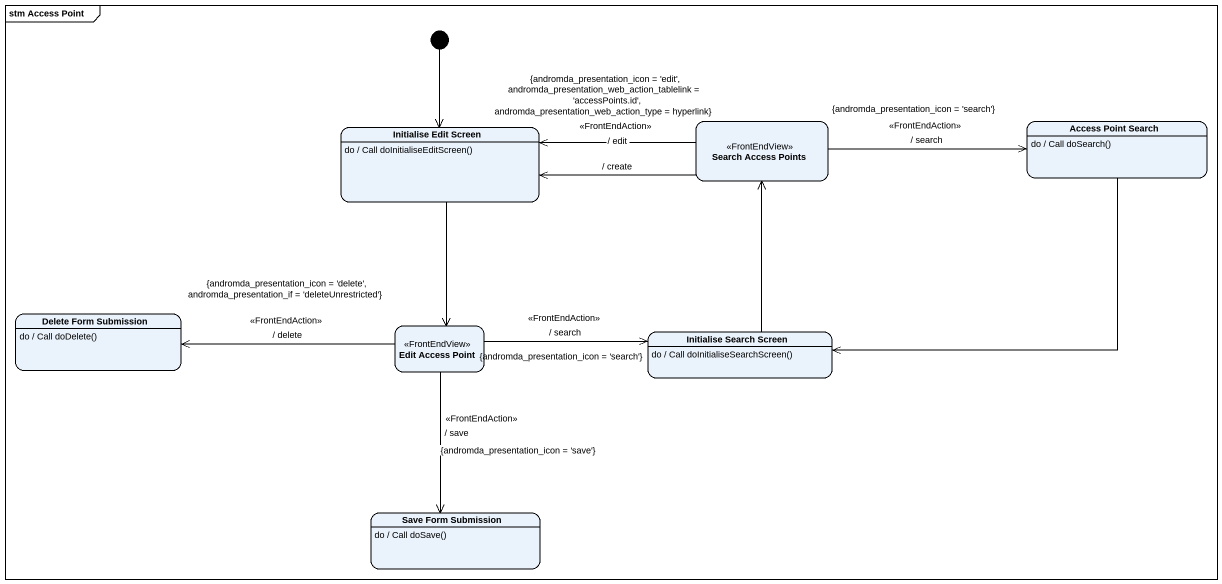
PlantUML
@startuml
mainframe stm Access Point
hide empty description
state "Initialise Edit Screen" as Initialise_Edit_Screen
Initialise_Edit_Screen : do / Call doInitialiseEditScreen()
state "Search Access Points" as Search_Access_Points <<FrontEndView>>
state "Access Point Search" as Access_Point_Search
Access_Point_Search : do / Call doSearch()
state "Delete Form Submission" as Delete_Form_Submission
Delete_Form_Submission : do / Call doDelete()
state "Edit Access Point" as Edit_Access_Point <<FrontEndView>>
state "Initialise Search Screen" as Initialise_Search_Screen
Initialise_Search_Screen : do / Call doInitialiseSearchScreen()
state "Save Form Submission" as Save_Form_Submission
Save_Form_Submission : do / Call doSave()
[*] --> Initialise_Edit_Screen
Initialise_Edit_Screen --> Edit_Access_Point
Search_Access_Points -left-> Initialise_Edit_Screen : {andromda_presentation_icon = 'edit', andromda_presentation_web_action_tablelink = 'accessPoints.id', andromda_presentation_web_action_type = hyperlink}\n<<FrontEndAction>>\n/ edit
Search_Access_Points -left-> Initialise_Edit_Screen : / create
Search_Access_Points -right-> Access_Point_Search : {andromda_presentation_icon = 'search'}\n<<FrontEndAction>>\n/ search
Access_Point_Search -left-> Initialise_Search_Screen
Edit_Access_Point -left-> Delete_Form_Submission : {andromda_presentation_icon = 'delete', andromda_presentation_if = 'deleteUnrestricted'}\n<<FrontEndAction>>\n/ delete
Edit_Access_Point -right-> Initialise_Search_Screen : <<FrontEndAction>>\n/ search\n{andromda_presentation_icon = 'search'}
Edit_Access_Point --> Save_Form_Submission : <<FrontEndAction>>\n/ save\n{andromda_presentation_icon = 'save'}
Initialise_Search_Screen -up-> Search_Access_Points
@enduml
